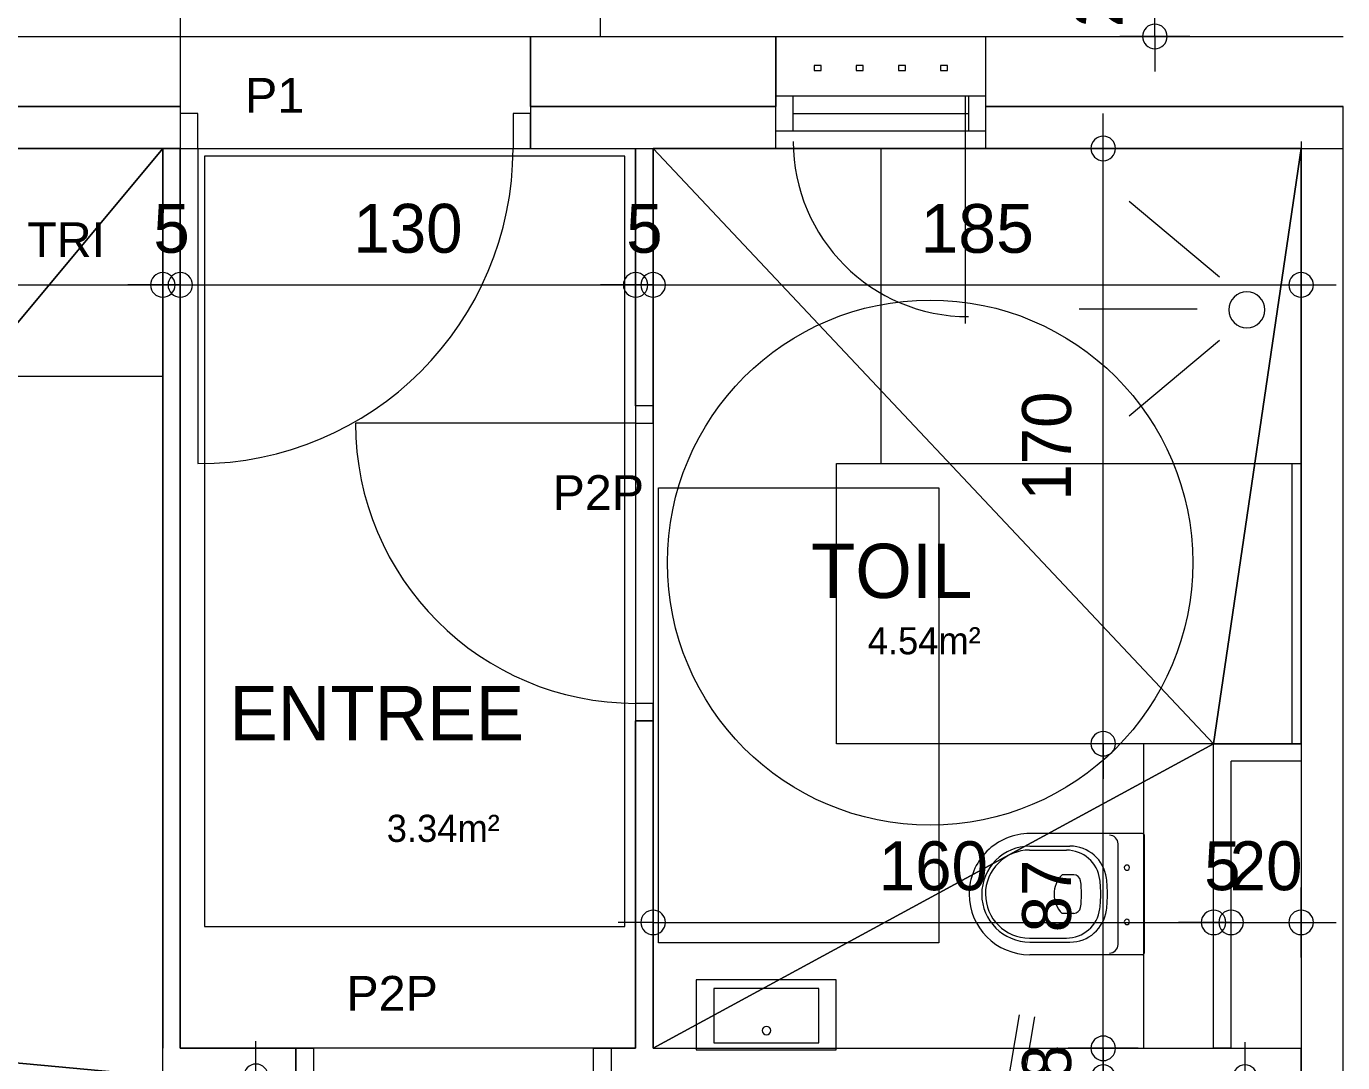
# Model space of a CAD drawing. Header units: metres. Extents: x -30.4 to 29.6, y -50.6 to 0.4.
# Drawn here: x -26.198 to -22.44, y -25.401 to -22.442 of the extents above; entities that cross this region are included whole.
import ezdxf
from ezdxf.enums import TextEntityAlignment as Align
from ezdxf.lldxf.tags import DXFTag

# ---------------------------------------------------------------- set-up
doc = ezdxf.new("R2010")
doc.units = ezdxf.units.M
doc.header["$MEASUREMENT"] = 0
for name, color, linetype in [('Calque commun', 7, 'Continuous'), ('Calque5', 7, 'Continuous'), ('Textes', 7, 'Continuous')]:
    doc.layers.add(name, color=color, linetype=linetype)
doc.styles.add('Arial15', font='arial.ttf', dxfattribs={"height": 0.139163})
doc.styles.add('Arial4', font='arial.ttf', dxfattribs={"height": 0.098961})
doc.styles.add('Century Gothic', font='GOTHIC.TTF', dxfattribs={"height": 0.139636})
doc.styles.add('Century Gothic15', font='GOTHIC.TTF', dxfattribs={"height": 0.155151})
doc.styles.add('Century Gothic7', font='GOTHIC.TTF', dxfattribs={"height": 0.077575})
tags = doc.linetypes.add('DASHDOT2', pattern=[0.5, 0.25, -0.125, 0, -0.125]).pattern_tags.tags
tags[10:11] = [DXFTag(74, 4), DXFTag(75, 0), DXFTag(340, '0'), DXFTag(46, 1.0), DXFTag(50, 0.0), DXFTag(44, 0.0), DXFTag(45, 0.0)]
tags[8:9] = [DXFTag(74, 4), DXFTag(75, 0), DXFTag(340, '0'), DXFTag(46, 1.0), DXFTag(50, 0.0), DXFTag(44, 0.0), DXFTag(45, 0.0)]
tags[6:7] = [DXFTag(74, 4), DXFTag(75, 0), DXFTag(340, '0'), DXFTag(46, 1.0), DXFTag(50, 0.0), DXFTag(44, 0.0), DXFTag(45, 0.0)]
tags[4:5] = [DXFTag(74, 4), DXFTag(75, 0), DXFTag(340, '0'), DXFTag(46, 1.0), DXFTag(50, 0.0), DXFTag(44, 0.0), DXFTag(45, 0.0)]
tags = doc.linetypes.add('HIDDEN', pattern=[0.375, 0.25, -0.125]).pattern_tags.tags
tags[6:7] = [DXFTag(74, 4), DXFTag(75, 0), DXFTag(340, '0'), DXFTag(46, 1.0), DXFTag(50, 0.0), DXFTag(44, 0.0), DXFTag(45, 0.0)]
tags[4:5] = [DXFTag(74, 4), DXFTag(75, 0), DXFTag(340, '0'), DXFTag(46, 1.0), DXFTag(50, 0.0), DXFTag(44, 0.0), DXFTag(45, 0.0)]
tags = doc.linetypes.add('HIDDEN2', pattern=[0.1875, 0.125, -0.0625]).pattern_tags.tags
tags[6:7] = [DXFTag(74, 4), DXFTag(75, 0), DXFTag(340, '0'), DXFTag(46, 1.0), DXFTag(50, 0.0), DXFTag(44, 0.0), DXFTag(45, 0.0)]
tags[4:5] = [DXFTag(74, 4), DXFTag(75, 0), DXFTag(340, '0'), DXFTag(46, 1.0), DXFTag(50, 0.0), DXFTag(44, 0.0), DXFTag(45, 0.0)]

# ---------------------------------------------------------------- blocks, each defined once
blk = doc.blocks.new('Block9665')
at = {"layer": 'Calque commun', "color": 7, "linetype": 'Continuous', "lineweight": 18}
for p, q in [((-28.8388, -22.4706), (-25.7588, -22.4706)), ((-24.7588, -22.4706), (-24.0588, -22.4706)), ((-23.4588, -22.4706), (-22.4388, -22.4706))]:
    blk.add_line(p, q, dxfattribs=at)
at = {"layer": 'Calque commun', "color": 7, "linetype": 'Continuous', "lineweight": 9}
for p, q in [((-28.6388, -22.6706), (-25.7588, -22.6706)), ((-24.7588, -22.6706), (-24.0588, -22.6706)), ((-23.4588, -22.6706), (-22.4388, -22.6706)), ((-28.5188, -22.7907), (-25.7588, -22.7907)), ((-24.7588, -22.7907), (-24.0588, -22.7907)), ((-23.4588, -22.7907), (-22.4388, -22.7907))]:
    blk.add_line(p, q, dxfattribs=at)
blk = doc.blocks.new('@PRES_1_$$_1')
at = {"layer": 'Calque commun', "color": 5, "linetype": 'Continuous', "lineweight": 9}
blk.add_line((0.05, 0.32), (0.05, 1.22), dxfattribs=at)
at = {"layer": 'Calque commun', "color": 5, "linetype": 'Continuous', "lineweight": 9, "extrusion": (0, 0, -1)}
blk.add_arc((-0.05, 0.32), 0.9, 90, 180, dxfattribs=at)
at = {"layer": 'Calque commun', "color": 5, "linetype": 'Continuous', "lineweight": 9}
mesh = blk.add_polyface(dxfattribs=at)
corners = [(0, 0.22), (0, 0.32), (0.05, 0.32), (0.05, 0.22)]
mesh.append_faces([[corners[k] for k in face] for face in [(0, 1, 2, 3)]], dxfattribs={"color": 5})
mesh = blk.add_polyface(dxfattribs=at)
corners = [(0.95, 0.22), (0.95, 0.32), (1, 0.32), (1, 0.22)]
mesh.append_faces([[corners[k] for k in face] for face in [(0, 1, 2, 3)]], dxfattribs={"color": 5})
blk = doc.blocks.new('@PRES_1_$$_1-2')
at = {"layer": 'Calque commun', "color": 0, "linetype": 'Continuous', "lineweight": 9}
blk.add_line((0, 0), (0, 0.32), dxfattribs=at)
blk = doc.blocks.new('@PRES_1_$$_1-3')
at = {"layer": 'Calque commun', "color": 0, "linetype": 'Continuous', "lineweight": 9}
blk.add_line((0, 0), (0, 0.32), dxfattribs=at)
blk = doc.blocks.new('INTER_2D_COMB')
at = {"layer": 'Calque commun', "color": 0, "linetype": 'ByBlock', "lineweight": -2}
blk.add_blockref('@PRES_1_$$_1', (0, 0), dxfattribs=at)
at = {"layer": 'Calque commun', "color": 5, "linetype": 'ByBlock', "lineweight": -2}
blk.add_blockref('@PRES_1_$$_1-2', (0, 0), dxfattribs=at)
at = {"layer": 'Calque commun', "color": 5, "linetype": 'ByBlock', "lineweight": -2, "extrusion": (0, 0, -1), "xscale": -1, "yscale": -1, "zscale": -1, "rotation": -180}
blk.add_blockref('@PRES_1_$$_1-3', (-1, 0), dxfattribs=at)
blk = doc.blocks.new('PLACED_COMB')
at = {"layer": 'Calque commun', "color": 0, "linetype": 'ByBlock', "lineweight": -2}
blk.add_blockref('INTER_2D_COMB', (0, 0), dxfattribs=at)
blk = doc.blocks.new('Block17413')
at = {"layer": 'Calque commun', "color": 7, "linetype": 'Continuous', "lineweight": 9}
blk.add_line((-22.5588, -22.7707), (-22.5588, -31.1306), dxfattribs=at)
blk = doc.blocks.new('120x220')
at = {"layer": 'Calque commun', "color": 7, "linetype": 'HIDDEN', "lineweight": 9}
mesh = blk.add_polyface(dxfattribs=at)
corners = [(0, 2.2), (0, 0), (1.2, 0), (1.2, 2.2)]
mesh.append_faces([[corners[k] for k in face] for face in [(0, 1, 2, 3)]], dxfattribs={"color": 7})
blk = doc.blocks.new('@PRES_1_$$_1-13')
at = {"layer": 'Calque commun', "color": 5, "linetype": 'Continuous', "lineweight": 9}
for p, q in [((0, 0.32), (0.6, 0.32)), ((0.6, 0.15), (0, 0.15)), ((0.05, 0.05), (0.05, 0.15)), ((0.55, 0.15), (0.55, 0.05)), ((0.05, 0.1), (0.55, 0.1)), ((0.6, 0.05), (0, 0.05)), ((0, 0), (0.6, 0))]:
    blk.add_line(p, q, dxfattribs=at)
blk = doc.blocks.new('@PRES_1_$$_1-14')
at = {"layer": 'Calque commun', "color": 7, "linetype": 'Continuous', "lineweight": 9}
blk.add_line((0, 0), (0, 0.32), dxfattribs=at)
blk = doc.blocks.new('@PRES_1_$$_1-15')
at = {"layer": 'Calque commun', "color": 7, "linetype": 'Continuous', "lineweight": 9}
blk.add_line((0, 0), (0, 0.32), dxfattribs=at)
blk = doc.blocks.new('INTER_2D_COMB5')
at = {"layer": 'Calque commun', "color": 0, "linetype": 'ByBlock', "lineweight": -2}
for name in ['@PRES_1_$$_1-13', '@PRES_1_$$_1-14']:
    blk.add_blockref(name, (0, 0), dxfattribs=at)
at = {"layer": 'Calque commun', "color": 0, "linetype": 'ByBlock', "lineweight": -2, "extrusion": (0, 0, -1), "xscale": -1, "yscale": -1, "zscale": -1, "rotation": -180}
blk.add_blockref('@PRES_1_$$_1-15', (-0.6, 0), dxfattribs=at)
blk = doc.blocks.new('PLACED_COMB5')
at = {"layer": 'Calque commun', "color": 0, "linetype": 'ByBlock', "lineweight": -2}
blk.add_blockref('INTER_2D_COMB5', (0, 0), dxfattribs=at)
blk = doc.blocks.new('new263')
at = {"layer": 'Calque commun', "color": 5, "linetype": 'Continuous', "lineweight": 9}
blk.add_arc((0, 0), 0.5, 0, 359.9994, dxfattribs=at)
blk = doc.blocks.new('new264')
at = {"layer": 'Calque commun', "color": 5, "linetype": 'Continuous', "lineweight": 9}
blk.add_arc((0, 0), 0.5, 0, 359.9994, dxfattribs=at)
blk = doc.blocks.new('DimLine38893')
at = {"layer": 'Calque commun', "color": 5, "linetype": 'Continuous', "lineweight": 9}
for p, q in [((-22.9765, -22.2107), (-22.9765, -22.1107)), ((-22.8765, -22.2107), (-23.0765, -22.2107)), ((-22.9765, -22.4706), (-22.9765, -22.2107)), ((-22.8765, -22.4706), (-23.0765, -22.4706)), ((-22.9765, -22.4706), (-22.9765, -22.5706))]:
    blk.add_line(p, q, dxfattribs=at)
at = {"layer": 'Calque commun', "color": 5, "linetype": 'Continuous', "lineweight": 9, "xscale": 0.07000000029802322, "yscale": 0.07000000029802322, "zscale": 0.07000000029802322, "rotation": 90}
for name, p in [('new264', (-22.9765, -22.2107)), ('new263', (-22.9765, -22.4706))]:
    blk.add_blockref(name, p, dxfattribs=at)
at = {"layer": 'Calque commun', "color": 5, "linetype": 'Continuous', "lineweight": 9, "style": 'Century Gothic'}
blk.add_text('26', height=0.13964, rotation=90, dxfattribs=at).set_placement((-23.0265, -22.3407), align=Align.BOTTOM_CENTER)
blk = doc.blocks.new('douche90x120')
at = {"layer": 'Calque commun', "color": 7, "linetype": 'Continuous', "lineweight": 9}
for p, q in [((-0.491, -0.1501), (-0.2333, -0.3664)), ((-0.6334, -0.4582), (-0.2969, -0.4582)), ((-0.491, -0.7635), (-0.2333, -0.5472))]:
    blk.add_line(p, q, dxfattribs=at)
blk.add_arc((-0.1549, -0.4608), 0.0514, 90, 89.9994, dxfattribs=at)
mesh = blk.add_polyface(dxfattribs=at)
corners = [(-1.2, -0.9), (0, -0.9), (0, 0), (-1.2, 0)]
mesh.append_faces([[corners[k] for k in face] for face in [(0, 1, 2, 3)]], dxfattribs={"color": 7})
blk = doc.blocks.new('80x130')
at = {"layer": 'Calque commun', "color": 7, "linetype": 'HIDDEN', "lineweight": 9}
mesh = blk.add_polyface(dxfattribs=at)
corners = [(0, 0), (0, 1.3), (0.8, 1.3), (0.8, 0)]
mesh.append_faces([[corners[k] for k in face] for face in [(0, 1, 2, 3)]], dxfattribs={"color": 7})
blk = doc.blocks.new('xmodule1pcent 16')
at = {"layer": 'Calque commun', "color": 5, "linetype": 'Continuous', "lineweight": 9}
blk.add_arc((0, 0), 0.5, 0, 359.9994, dxfattribs=at)
blk = doc.blocks.new('xmodule1pcent 16-2')
at = {"layer": 'Calque commun', "color": 5, "linetype": 'Continuous', "lineweight": 9}
blk.add_arc((0, 0), 0.5, 0, 359.9994, dxfattribs=at)
blk = doc.blocks.new('DimLine53246-2')
at = {"layer": 'Calque commun', "color": 5, "linetype": 'Continuous', "lineweight": 9}
for p, q in [((16.0815, -18.1163), (16.0815, -18.3163)), ((17.3815, -18.1163), (17.3815, -18.3163)), ((16.0815, -18.2163), (15.9815, -18.2163)), ((16.0815, -18.2163), (17.3815, -18.2163)), ((17.3815, -18.2163), (17.4815, -18.2163))]:
    blk.add_line(p, q, dxfattribs=at)
at = {"layer": 'Calque commun', "color": 5, "linetype": 'Continuous', "lineweight": 9, "xscale": 0.07000000029802322, "yscale": 0.07000000029802322, "zscale": 0.07000000029802322}
for name, p in [('xmodule1pcent 16', (16.0815, -18.2163)), ('xmodule1pcent 16-2', (17.3815, -18.2163))]:
    blk.add_blockref(name, p, dxfattribs=at)
at = {"layer": 'Calque commun', "color": 5, "linetype": 'Continuous', "lineweight": 9, "style": 'Century Gothic'}
blk.add_text('130', height=0.13964, dxfattribs=at).set_placement((16.7315, -18.1663), align=Align.BOTTOM_CENTER)
blk = doc.blocks.new('@PRES_1_$$_1-127')
at = {"layer": 'Calque commun', "color": 5, "linetype": 'Continuous', "lineweight": 9}
blk.add_line((0.05, 0.05), (0.05, 0.85), dxfattribs=at)
at = {"layer": 'Calque commun', "color": 5, "linetype": 'Continuous', "lineweight": 9, "extrusion": (0, 0, -1)}
blk.add_arc((-0.05, 0.05), 0.8, 90, 180, dxfattribs=at)
at = {"layer": 'Calque commun', "color": 5, "linetype": 'Continuous', "lineweight": 9}
mesh = blk.add_polyface(dxfattribs=at)
corners = [(0, 0), (0, 0.05), (0.05, 0.05), (0.05, 0)]
mesh.append_faces([[corners[k] for k in face] for face in [(0, 1, 2, 3)]], dxfattribs={"color": 5})
mesh = blk.add_polyface(dxfattribs=at)
corners = [(0.85, 0), (0.85, 0.05), (0.9, 0.05), (0.9, 0)]
mesh.append_faces([[corners[k] for k in face] for face in [(0, 1, 2, 3)]], dxfattribs={"color": 5})
blk = doc.blocks.new('@PRES_1_$$_1-128')
at = {"layer": 'Calque commun', "color": 0, "linetype": 'Continuous', "lineweight": 9}
blk.add_line((0, 0), (0, 0.05), dxfattribs=at)
blk = doc.blocks.new('@PRES_1_$$_1-129')
at = {"layer": 'Calque commun', "color": 0, "linetype": 'Continuous', "lineweight": 9}
blk.add_line((0, 0), (0, 0.05), dxfattribs=at)
blk = doc.blocks.new('INTER_2D_COMB43')
at = {"layer": 'Calque5', "color": 0, "linetype": 'ByBlock', "lineweight": -2}
blk.add_blockref('@PRES_1_$$_1-127', (0, 0), dxfattribs=at)
at = {"layer": 'Calque5', "color": 15, "linetype": 'ByBlock', "lineweight": -2}
blk.add_blockref('@PRES_1_$$_1-128', (0, 0), dxfattribs=at)
at = {"layer": 'Calque5', "color": 15, "linetype": 'ByBlock', "lineweight": -2, "extrusion": (0, 0, -1), "xscale": -1, "yscale": -1, "zscale": -1, "rotation": -180}
blk.add_blockref('@PRES_1_$$_1-129', (-0.9, 0), dxfattribs=at)
blk = doc.blocks.new('PLACED_COMB43')
at = {"layer": 'Calque5', "color": 0, "linetype": 'ByBlock', "lineweight": -2}
blk.add_blockref('INTER_2D_COMB43', (0, 0), dxfattribs=at)
blk = doc.blocks.new('xmodule1pcent 16-3')
at = {"layer": 'Calque commun', "color": 5, "linetype": 'Continuous', "lineweight": 9}
blk.add_arc((0, 0), 0.5, 0, 359.9994, dxfattribs=at)
blk = doc.blocks.new('xmodule1pcent 16-4')
at = {"layer": 'Calque commun', "color": 5, "linetype": 'Continuous', "lineweight": 9}
blk.add_arc((0, 0), 0.5, 0, 359.9994, dxfattribs=at)
blk = doc.blocks.new('DimLine55267-2')
at = {"layer": 'Calque commun', "color": 5, "linetype": 'Continuous', "lineweight": 9}
for p, q in [((13.3216, -18.1163), (13.3216, -18.3163)), ((16.0315, -18.1163), (16.0315, -18.3163)), ((13.3216, -18.2163), (13.2215, -18.2163)), ((13.3216, -18.2163), (16.0315, -18.2163)), ((16.0315, -18.2163), (16.1315, -18.2163))]:
    blk.add_line(p, q, dxfattribs=at)
at = {"layer": 'Calque commun', "color": 5, "linetype": 'Continuous', "lineweight": 9, "xscale": 0.07000000029802322, "yscale": 0.07000000029802322, "zscale": 0.07000000029802322}
for name, p in [('xmodule1pcent 16-3', (13.3216, -18.2163)), ('xmodule1pcent 16-4', (16.0315, -18.2163))]:
    blk.add_blockref(name, p, dxfattribs=at)
at = {"layer": 'Calque commun', "color": 5, "linetype": 'Continuous', "lineweight": 9, "style": 'Century Gothic'}
blk.add_text('271', height=0.13964, dxfattribs=at).set_placement((14.6765, -18.1663), align=Align.BOTTOM_CENTER)
blk = doc.blocks.new('xmodule1pcent 16-5')
at = {"layer": 'Calque commun', "color": 5, "linetype": 'Continuous', "lineweight": 9}
blk.add_arc((0, 0), 0.5, 0, 359.9994, dxfattribs=at)
blk = doc.blocks.new('xmodule1pcent 16-6')
at = {"layer": 'Calque commun', "color": 5, "linetype": 'Continuous', "lineweight": 9}
blk.add_arc((0, 0), 0.5, 0, 359.9994, dxfattribs=at)
blk = doc.blocks.new('DimLine55275-2')
at = {"layer": 'Calque commun', "color": 5, "linetype": 'Continuous', "lineweight": 9}
for p, q in [((16.0315, -18.1163), (16.0315, -18.3163)), ((16.0815, -18.1163), (16.0815, -18.3163)), ((16.0315, -18.2163), (15.9315, -18.2163)), ((16.0315, -18.2163), (16.0815, -18.2163)), ((16.0815, -18.2163), (16.1815, -18.2163))]:
    blk.add_line(p, q, dxfattribs=at)
at = {"layer": 'Calque commun', "color": 5, "linetype": 'Continuous', "lineweight": 9, "xscale": 0.07000000029802322, "yscale": 0.07000000029802322, "zscale": 0.07000000029802322}
for name, p in [('xmodule1pcent 16-5', (16.0315, -18.2163)), ('xmodule1pcent 16-6', (16.0815, -18.2163))]:
    blk.add_blockref(name, p, dxfattribs=at)
at = {"layer": 'Calque commun', "color": 5, "linetype": 'Continuous', "lineweight": 9, "style": 'Century Gothic'}
blk.add_text('5', height=0.1396, dxfattribs=at).set_placement((16.0565, -18.1663), align=Align.BOTTOM_CENTER)
blk = doc.blocks.new('xmodule1pcent 16-7')
at = {"layer": 'Calque commun', "color": 5, "linetype": 'Continuous', "lineweight": 9}
blk.add_arc((0, 0), 0.5, 0, 359.9994, dxfattribs=at)
blk = doc.blocks.new('xmodule1pcent 16-8')
at = {"layer": 'Calque commun', "color": 5, "linetype": 'Continuous', "lineweight": 9}
blk.add_arc((0, 0), 0.5, 0, 359.9994, dxfattribs=at)
blk = doc.blocks.new('DimLine55283-2')
at = {"layer": 'Calque commun', "color": 5, "linetype": 'Continuous', "lineweight": 9}
for p, q in [((17.3815, -18.3163), (17.3815, -18.1163)), ((17.4315, -18.1163), (17.4315, -18.3163)), ((17.3815, -18.2163), (17.2815, -18.2163)), ((17.3815, -18.2163), (17.4315, -18.2163)), ((17.4315, -18.2163), (17.5315, -18.2163))]:
    blk.add_line(p, q, dxfattribs=at)
at = {"layer": 'Calque commun', "color": 5, "linetype": 'Continuous', "lineweight": 9, "xscale": 0.07000000029802322, "yscale": 0.07000000029802322, "zscale": 0.07000000029802322}
for name, p in [('xmodule1pcent 16-7', (17.3815, -18.2163)), ('xmodule1pcent 16-8', (17.4315, -18.2163))]:
    blk.add_blockref(name, p, dxfattribs=at)
at = {"layer": 'Calque commun', "color": 5, "linetype": 'Continuous', "lineweight": 9, "style": 'Century Gothic'}
blk.add_text('5', height=0.1396, dxfattribs=at).set_placement((17.4065, -18.1663), align=Align.BOTTOM_CENTER)
blk = doc.blocks.new('xmodule1pcent 16-9')
at = {"layer": 'Calque commun', "color": 5, "linetype": 'Continuous', "lineweight": 9}
blk.add_arc((0, 0), 0.5, 0, 359.9994, dxfattribs=at)
blk = doc.blocks.new('xmodule1pcent 16-10')
at = {"layer": 'Calque commun', "color": 5, "linetype": 'Continuous', "lineweight": 9}
blk.add_arc((0, 0), 0.5, 0, 359.9994, dxfattribs=at)
blk = doc.blocks.new('DimLine55291-2')
at = {"layer": 'Calque commun', "color": 5, "linetype": 'Continuous', "lineweight": 9}
for p, q in [((17.4315, -20.1369), (17.4315, -19.9369)), ((19.0315, -20.1369), (19.0315, -19.9369)), ((17.4315, -20.0369), (17.3315, -20.0369)), ((17.4315, -20.0369), (19.0315, -20.0369)), ((19.0315, -20.0369), (19.1315, -20.0369))]:
    blk.add_line(p, q, dxfattribs=at)
at = {"layer": 'Calque commun', "color": 5, "linetype": 'Continuous', "lineweight": 9, "xscale": 0.07000000029802322, "yscale": 0.07000000029802322, "zscale": 0.07000000029802322}
for name, p in [('xmodule1pcent 16-9', (17.4315, -20.0369)), ('xmodule1pcent 16-10', (19.0315, -20.0369))]:
    blk.add_blockref(name, p, dxfattribs=at)
at = {"layer": 'Calque commun', "color": 5, "linetype": 'Continuous', "lineweight": 9, "style": 'Century Gothic'}
blk.add_text('160', height=0.13964, dxfattribs=at).set_placement((18.2315, -19.9869), align=Align.BOTTOM_CENTER)
blk = doc.blocks.new('xmodule1pcent 16-11')
at = {"layer": 'Calque commun', "color": 5, "linetype": 'Continuous', "lineweight": 9}
blk.add_arc((0, 0), 0.5, 0, 359.9994, dxfattribs=at)
blk = doc.blocks.new('xmodule1pcent 16-12')
at = {"layer": 'Calque commun', "color": 5, "linetype": 'Continuous', "lineweight": 9}
blk.add_arc((0, 0), 0.5, 0, 359.9994, dxfattribs=at)
blk = doc.blocks.new('DimLine55302-2')
at = {"layer": 'Calque commun', "color": 5, "linetype": 'Continuous', "lineweight": 9}
for p, q in [((19.0315, -20.1369), (19.0315, -19.9369)), ((19.0816, -20.1369), (19.0816, -19.9369)), ((19.0315, -20.0369), (18.9315, -20.0369)), ((19.0315, -20.0369), (19.0816, -20.0369)), ((19.0816, -20.0369), (19.1816, -20.0369))]:
    blk.add_line(p, q, dxfattribs=at)
at = {"layer": 'Calque commun', "color": 5, "linetype": 'Continuous', "lineweight": 9, "xscale": 0.07000000029802322, "yscale": 0.07000000029802322, "zscale": 0.07000000029802322}
for name, p in [('xmodule1pcent 16-11', (19.0315, -20.0369)), ('xmodule1pcent 16-12', (19.0816, -20.0369))]:
    blk.add_blockref(name, p, dxfattribs=at)
at = {"layer": 'Calque commun', "color": 5, "linetype": 'Continuous', "lineweight": 9, "style": 'Century Gothic'}
blk.add_text('5', height=0.1396, dxfattribs=at).set_placement((19.0566, -19.9869), align=Align.BOTTOM_CENTER)
blk = doc.blocks.new('xmodule1pcent 16-17')
at = {"layer": 'Calque commun', "color": 5, "linetype": 'Continuous', "lineweight": 9}
blk.add_arc((0, 0), 0.5, 0, 359.9994, dxfattribs=at)
blk = doc.blocks.new('xmodule1pcent 16-18')
at = {"layer": 'Calque commun', "color": 5, "linetype": 'Continuous', "lineweight": 9}
blk.add_arc((0, 0), 0.5, 0, 359.9994, dxfattribs=at)
blk = doc.blocks.new('DimLine55344-2')
at = {"layer": 'Calque commun', "color": 5, "linetype": 'Continuous', "lineweight": 9}
for p, q in [((19.1215, -20.4792), (19.1215, -20.3792)), ((19.2215, -20.4792), (19.0215, -20.4792)), ((19.1215, -22.3567), (19.1215, -20.4792)), ((19.2215, -22.3567), (19.0215, -22.3567)), ((19.1215, -22.3567), (19.1215, -22.4567))]:
    blk.add_line(p, q, dxfattribs=at)
at = {"layer": 'Calque commun', "color": 5, "linetype": 'Continuous', "lineweight": 9, "xscale": 0.07000000029802322, "yscale": 0.07000000029802322, "zscale": 0.07000000029802322, "rotation": 90}
for name, p in [('xmodule1pcent 16-18', (19.1215, -20.4792)), ('xmodule1pcent 16-17', (19.1215, -22.3567))]:
    blk.add_blockref(name, p, dxfattribs=at)
at = {"layer": 'Calque commun', "color": 5, "linetype": 'Continuous', "lineweight": 9, "style": 'Century Gothic'}
blk.add_text('188', height=0.13964, rotation=90, dxfattribs=at).set_placement((19.0715, -21.4179), align=Align.BOTTOM_CENTER)
blk = doc.blocks.new('xmodule1pcent 16-19')
at = {"layer": 'Calque commun', "color": 5, "linetype": 'Continuous', "lineweight": 9}
blk.add_arc((0, 0), 0.5, 0, 359.9994, dxfattribs=at)
blk = doc.blocks.new('xmodule1pcent 16-20')
at = {"layer": 'Calque commun', "color": 5, "linetype": 'Continuous', "lineweight": 9}
blk.add_arc((0, 0), 0.5, 0, 359.9994, dxfattribs=at)
blk = doc.blocks.new('DimLine55352-2')
at = {"layer": 'Calque commun', "color": 5, "linetype": 'Continuous', "lineweight": 9}
for p, q in [((18.7164, -20.3966), (18.7164, -20.2966)), ((18.8164, -20.3966), (18.6164, -20.3966)), ((18.7164, -20.4792), (18.7164, -20.3966)), ((18.8164, -20.4792), (18.6164, -20.4792)), ((18.7164, -20.4792), (18.7164, -20.5792))]:
    blk.add_line(p, q, dxfattribs=at)
at = {"layer": 'Calque commun', "color": 5, "linetype": 'Continuous', "lineweight": 9, "xscale": 0.07000000029802322, "yscale": 0.07000000029802322, "zscale": 0.07000000029802322, "rotation": 90}
for name, p in [('xmodule1pcent 16-20', (18.7164, -20.3966)), ('xmodule1pcent 16-19', (18.7164, -20.4792))]:
    blk.add_blockref(name, p, dxfattribs=at)
at = {"layer": 'Calque commun', "color": 5, "linetype": 'Continuous', "lineweight": 9, "style": 'Century Gothic'}
blk.add_text('8', height=0.1396, rotation=90, dxfattribs=at).set_placement((18.6664, -20.4379), align=Align.BOTTOM_CENTER)
blk = doc.blocks.new('xmodule1pcent 16-21')
at = {"layer": 'Calque commun', "color": 5, "linetype": 'Continuous', "lineweight": 9}
blk.add_arc((0, 0), 0.5, 0, 359.9994, dxfattribs=at)
blk = doc.blocks.new('xmodule1pcent 16-22')
at = {"layer": 'Calque commun', "color": 5, "linetype": 'Continuous', "lineweight": 9}
blk.add_arc((0, 0), 0.5, 0, 359.9994, dxfattribs=at)
blk = doc.blocks.new('DimLine55360-2')
at = {"layer": 'Calque commun', "color": 5, "linetype": 'Continuous', "lineweight": 9}
for p, q in [((18.7164, -17.8266), (18.7164, -17.7266)), ((18.8164, -17.8266), (18.6164, -17.8266)), ((18.7164, -19.5266), (18.7164, -17.8266)), ((18.8164, -19.5266), (18.6164, -19.5266)), ((18.7164, -19.5266), (18.7164, -19.6266))]:
    blk.add_line(p, q, dxfattribs=at)
at = {"layer": 'Calque commun', "color": 5, "linetype": 'Continuous', "lineweight": 9, "xscale": 0.07000000029802322, "yscale": 0.07000000029802322, "zscale": 0.07000000029802322, "rotation": 90}
for name, p in [('xmodule1pcent 16-22', (18.7164, -17.8266)), ('xmodule1pcent 16-21', (18.7164, -19.5266))]:
    blk.add_blockref(name, p, dxfattribs=at)
at = {"layer": 'Calque commun', "color": 5, "linetype": 'Continuous', "lineweight": 9, "style": 'Century Gothic'}
blk.add_text('170', height=0.13964, rotation=90.0001, dxfattribs=at).set_placement((18.6664, -18.6766), align=Align.BOTTOM_CENTER)
blk = doc.blocks.new('xmodule1pcent 16-23')
at = {"layer": 'Calque commun', "color": 5, "linetype": 'Continuous', "lineweight": 9}
blk.add_arc((0, 0), 0.5, 0, 359.9994, dxfattribs=at)
blk = doc.blocks.new('xmodule1pcent 16-24')
at = {"layer": 'Calque commun', "color": 5, "linetype": 'Continuous', "lineweight": 9}
blk.add_arc((0, 0), 0.5, 0, 359.9994, dxfattribs=at)
blk = doc.blocks.new('DimLine55368-2')
at = {"layer": 'Calque commun', "color": 5, "linetype": 'Continuous', "lineweight": 9}
for p, q in [((18.7164, -19.5266), (18.7164, -19.4266)), ((18.8164, -19.5266), (18.6164, -19.5266)), ((18.7164, -20.3966), (18.7164, -19.5266)), ((18.8164, -20.3966), (18.6164, -20.3966)), ((18.7164, -20.3966), (18.7164, -20.4966))]:
    blk.add_line(p, q, dxfattribs=at)
at = {"layer": 'Calque commun', "color": 5, "linetype": 'Continuous', "lineweight": 9, "xscale": 0.07000000029802322, "yscale": 0.07000000029802322, "zscale": 0.07000000029802322, "rotation": 90}
for name, p in [('xmodule1pcent 16-24', (18.7164, -19.5266)), ('xmodule1pcent 16-23', (18.7164, -20.3966))]:
    blk.add_blockref(name, p, dxfattribs=at)
at = {"layer": 'Calque commun', "color": 5, "linetype": 'Continuous', "lineweight": 9, "style": 'Century Gothic'}
blk.add_text('87', height=0.13964, rotation=89.9999, dxfattribs=at).set_placement((18.6664, -19.9616), align=Align.BOTTOM_CENTER)
blk = doc.blocks.new('xmodule1pcent 16-31')
at = {"layer": 'Calque commun', "color": 5, "linetype": 'Continuous', "lineweight": 9}
blk.add_arc((0, 0), 0.5, 0, 359.9994, dxfattribs=at)
blk = doc.blocks.new('xmodule1pcent 16-32')
at = {"layer": 'Calque commun', "color": 5, "linetype": 'Continuous', "lineweight": 9}
blk.add_arc((0, 0), 0.5, 0, 359.9994, dxfattribs=at)
blk = doc.blocks.new('DimLine55777-2')
at = {"layer": 'Calque commun', "color": 5, "linetype": 'Continuous', "lineweight": 9}
for p, q in [((19.0816, -20.1369), (19.0816, -19.9369)), ((19.2815, -20.1369), (19.2815, -19.9369)), ((19.0816, -20.0369), (18.9816, -20.0369)), ((19.0816, -20.0369), (19.2815, -20.0369)), ((19.2815, -20.0369), (19.3815, -20.0369))]:
    blk.add_line(p, q, dxfattribs=at)
at = {"layer": 'Calque commun', "color": 5, "linetype": 'Continuous', "lineweight": 9, "xscale": 0.07000000029802322, "yscale": 0.07000000029802322, "zscale": 0.07000000029802322}
for name, p in [('xmodule1pcent 16-31', (19.0816, -20.0369)), ('xmodule1pcent 16-32', (19.2815, -20.0369))]:
    blk.add_blockref(name, p, dxfattribs=at)
at = {"layer": 'Calque commun', "color": 5, "linetype": 'Continuous', "lineweight": 9, "style": 'Century Gothic'}
blk.add_text('20', height=0.13964, dxfattribs=at).set_placement((19.1815, -19.9869), align=Align.BOTTOM_CENTER)
blk = doc.blocks.new('xmodule1pcent 16-37')
at = {"layer": 'Calque commun', "color": 5, "linetype": 'Continuous', "lineweight": 9}
blk.add_arc((0, 0), 0.5, 0, 359.9994, dxfattribs=at)
blk = doc.blocks.new('xmodule1pcent 16-38')
at = {"layer": 'Calque commun', "color": 5, "linetype": 'Continuous', "lineweight": 9}
blk.add_arc((0, 0), 0.5, 0, 359.9994, dxfattribs=at)
blk = doc.blocks.new('DimLine56137-2')
at = {"layer": 'Calque commun', "color": 5, "linetype": 'Continuous', "lineweight": 9}
for p, q in [((16.2975, -20.4766), (16.2975, -20.3766)), ((16.3975, -20.4766), (16.1975, -20.4766)), ((16.2975, -21.3766), (16.2975, -20.4766)), ((16.3975, -21.3766), (16.1975, -21.3766)), ((16.2975, -21.3766), (16.2975, -21.4766))]:
    blk.add_line(p, q, dxfattribs=at)
at = {"layer": 'Calque commun', "color": 5, "linetype": 'Continuous', "lineweight": 9, "xscale": 0.07000000029802322, "yscale": 0.07000000029802322, "zscale": 0.07000000029802322, "rotation": 90}
for name, p in [('xmodule1pcent 16-38', (16.2975, -20.4766)), ('xmodule1pcent 16-37', (16.2975, -21.3766))]:
    blk.add_blockref(name, p, dxfattribs=at)
at = {"layer": 'Calque commun', "color": 5, "linetype": 'Continuous', "lineweight": 9, "style": 'Century Gothic'}
blk.add_text('90', height=0.13964, rotation=90, dxfattribs=at).set_placement((16.2475, -20.9266), align=Align.BOTTOM_CENTER)
blk = doc.blocks.new('lavmain')
at = {"layer": 'Calque commun', "color": 7, "linetype": 'Continuous', "lineweight": 9}
for p, q in [((0.4, 0), (0, 0)), ((0, 0), (0, -0.2)), ((0.4, -0.2), (0.4, 0)), ((0.35, -0.02), (0.05, -0.02)), ((0.05, -0.02), (0.05, -0.1757)), ((0.35, -0.1757), (0.35, -0.02)), ((0.05, -0.1757), (0.35, -0.1757)), ((0, -0.2), (0.4, -0.2))]:
    blk.add_line(p, q, dxfattribs=at)
blk.add_arc((0.1993, -0.055), 0.0121, 90, 89.9994, dxfattribs=at)
blk = doc.blocks.new('@PRES_1_$$_1-130')
at = {"layer": 'Calque commun', "color": 5, "linetype": 'Continuous', "lineweight": 9}
blk.add_line((0.05, 0.08), (0.05, 0.88), dxfattribs=at)
at = {"layer": 'Calque commun', "color": 5, "linetype": 'Continuous', "lineweight": 9, "extrusion": (0, 0, -1)}
blk.add_arc((-0.05, 0.08), 0.8, 90, 180, dxfattribs=at)
at = {"layer": 'Calque commun', "color": 5, "linetype": 'Continuous', "lineweight": 9}
mesh = blk.add_polyface(dxfattribs=at)
corners = [(0, 0), (0, 0.08), (0.05, 0.08), (0.05, 0)]
mesh.append_faces([[corners[k] for k in face] for face in [(0, 1, 2, 3)]], dxfattribs={"color": 5})
mesh = blk.add_polyface(dxfattribs=at)
corners = [(0.85, 0), (0.85, 0.08), (0.9, 0.08), (0.9, 0)]
mesh.append_faces([[corners[k] for k in face] for face in [(0, 1, 2, 3)]], dxfattribs={"color": 5})
blk = doc.blocks.new('@PRES_1_$$_1-131')
at = {"layer": 'Calque commun', "color": 7, "linetype": 'Continuous', "lineweight": 9}
blk.add_line((0, 0), (0, 0.08), dxfattribs=at)
blk = doc.blocks.new('@PRES_1_$$_1-132')
at = {"layer": 'Calque commun', "color": 7, "linetype": 'Continuous', "lineweight": 9}
blk.add_line((0, 0), (0, 0.08), dxfattribs=at)
blk = doc.blocks.new('INTER_2D_COMB44')
at = {"layer": 'Calque5', "color": 0, "linetype": 'ByBlock', "lineweight": -2}
for name in ['@PRES_1_$$_1-130', '@PRES_1_$$_1-131']:
    blk.add_blockref(name, (0, 0), dxfattribs=at)
at = {"layer": 'Calque5', "color": 0, "linetype": 'ByBlock', "lineweight": -2, "extrusion": (0, 0, -1), "xscale": -1, "yscale": -1, "zscale": -1, "rotation": -180}
blk.add_blockref('@PRES_1_$$_1-132', (-0.9, 0), dxfattribs=at)
blk = doc.blocks.new('PLACED_COMB44')
at = {"layer": 'Calque5', "color": 0, "linetype": 'ByBlock', "lineweight": -2}
blk.add_blockref('INTER_2D_COMB44', (0, 0), dxfattribs=at)
blk = doc.blocks.new('wc suspendu')
at = {"layer": 'Calque commun', "color": 15, "linetype": 'Continuous', "lineweight": 9}
for p, q in [((-0.173, -0.0497), (-0.173, -0.0515)), ((-0.173, -0.0497), (-0.173, -0.372)), ((0.168, -0.0447), (-0.168, -0.0447)), ((0.173, -0.0497), (0.173, -0.0515)), ((0.173, -0.0497), (0.173, -0.372)), ((0.1434, -0.1197), (-0.1434, -0.1197)), ((-0.137, -0.372), (-0.137, -0.2571)), ((-0.055, -0.2465), (-0.0551, -0.2797)), ((0.055, -0.2465), (0.0551, -0.2797)), ((0.137, -0.372), (0.137, -0.2571)), ((-0.1257, -0.3727), (-0.1257, -0.2673)), ((0.1257, -0.3727), (0.1257, -0.2673))]:
    blk.add_line(p, q, dxfattribs=at)
for centre, radius, start, end in [((-0.168, -0.0497), 0.005, 90, 180), ((0.168, -0.0497), 0.005, 0, 90), ((-0.0756, -0.0946), 0.0075, 0, 359.9994), ((0.0794, -0.0946), 0.0075, 0, 359.9994), ((-0.1434, -0.1447), 0.025, 90, 180), ((0, -0.5), 0.35, 90, 97.505), ((0, -0.5), 0.35, 82.495, 90), ((0.1434, -0.1447), 0.025, 0, 90), ((-0.032, -0.2571), 0.105, 97.505, 180), ((-0.0294, -0.2673), 0.0963, 97.505, 180), ((0, -0.4902), 0.3211, 90, 97.505), ((0, -0.4902), 0.3211, 82.495, 90), ((0.0294, -0.2673), 0.0963, 0, 82.495), ((0.032, -0.2571), 0.105, 0, 82.495), ((0, -0.5), 0.2759, 90, 97.8622), ((0, -0.5), 0.2759, 82.1379, 90), ((-0.035, -0.2465), 0.02, 97.8621, 180), ((0.035, -0.2465), 0.02, 0, 82.1378), ((0, -0.2241), 0.0783, 225.2695, 314.7305), ((0, -0.372), 0.173, 180, 270), ((0, -0.372), 0.137, 180, 270), ((0, -0.3727), 0.1257, 180, 270), ((0, -0.372), 0.137, 270, 0), ((0, -0.372), 0.173, 270, 0), ((0, -0.3727), 0.1257, 270, 0)]:
    blk.add_arc(centre, radius, start, end, dxfattribs=at)
blk = doc.blocks.new('60x65')
at = {"layer": 'Calque commun', "color": 7, "linetype": 'HIDDEN', "lineweight": 9}
mesh = blk.add_polyface(dxfattribs=at)
corners = [(0, 0.6), (0.65, 0.6), (0.65, 0), (0, 0)]
mesh.append_faces([[corners[k] for k in face] for face in [(0, 1, 2, 3)]], dxfattribs={"color": 7})
blk = doc.blocks.new('xmodule1pcent 16-55')
at = {"layer": 'Calque commun', "color": 5, "linetype": 'Continuous', "lineweight": 9}
blk.add_arc((0, 0), 0.5, 0, 359.9994, dxfattribs=at)
blk = doc.blocks.new('xmodule1pcent 16-56')
at = {"layer": 'Calque commun', "color": 5, "linetype": 'Continuous', "lineweight": 9}
blk.add_arc((0, 0), 0.5, 0, 359.9994, dxfattribs=at)
blk = doc.blocks.new('DimLine60862-2')
at = {"layer": 'Calque commun', "color": 5, "linetype": 'Continuous', "lineweight": 9}
for p, q in [((17.4315, -18.3163), (17.4315, -18.1163)), ((19.2815, -18.1163), (19.2815, -18.3163)), ((17.4315, -18.2163), (17.3315, -18.2163)), ((17.4315, -18.2163), (19.2815, -18.2163)), ((19.2815, -18.2163), (19.3815, -18.2163))]:
    blk.add_line(p, q, dxfattribs=at)
at = {"layer": 'Calque commun', "color": 5, "linetype": 'Continuous', "lineweight": 9, "xscale": 0.07000000029802322, "yscale": 0.07000000029802322, "zscale": 0.07000000029802322}
for name, p in [('xmodule1pcent 16-55', (17.4315, -18.2163)), ('xmodule1pcent 16-56', (19.2815, -18.2163))]:
    blk.add_blockref(name, p, dxfattribs=at)
at = {"layer": 'Calque commun', "color": 5, "linetype": 'Continuous', "lineweight": 9, "style": 'Arial15'}
blk.add_text('185', height=0.13916, dxfattribs=at).set_placement((18.3565, -18.1663), align=Align.BOTTOM_CENTER)
blk = doc.blocks.new('xmodule1pcent 16-63')
at = {"layer": 'Calque commun', "color": 15, "linetype": 'Continuous', "lineweight": 18}
for p, q in [((16.0315, -17.8266), (16.0315, -20.3966)), ((16.0815, -17.8266), (16.0315, -17.8266)), ((16.0815, -17.8266), (16.0815, -20.3966)), ((17.3815, -17.8266), (17.4315, -17.8266)), ((17.3815, -18.5613), (17.3815, -17.8266)), ((17.4315, -18.5613), (17.4315, -17.8266)), ((17.3815, -20.3966), (17.3815, -19.4613)), ((17.4315, -20.3966), (17.4315, -19.4613)), ((19.0316, -20.3966), (19.0316, -19.5266)), ((19.2815, -19.5266), (19.0316, -19.5266)), ((19.2815, -19.5266), (19.2815, -19.5766)), ((19.0816, -20.3966), (19.0816, -19.5766)), ((19.2815, -19.5766), (19.0816, -19.5766)), ((19.0816, -20.3966), (19.0316, -20.3966))]:
    blk.add_line(p, q, dxfattribs=at)
at = {"layer": 'Calque commun', "color": 7, "linetype": 'Continuous', "lineweight": 9}
blk.add_line((17.3815, -18.4516), (17.3815, -17.8266), dxfattribs=at)
at = {"layer": 'Calque commun', "color": 7, "linetype": 'DASHDOT2', "lineweight": 9}
for p, q in [((18.2474, -21.6778), (18.4772, -20.3013)), ((18.4844, -20.5266), (18.5211, -20.3068))]:
    blk.add_line(p, q, dxfattribs=at)
at = {"layer": 'Calque commun', "color": 7, "linetype": 'Continuous', "lineweight": 18}
for p, q in [((16.0315, -20.4766), (16.0315, -20.3966)), ((16.0815, -20.3966), (16.4115, -20.3966)), ((17.3115, -20.3966), (17.3815, -20.3966)), ((17.4315, -20.3966), (19.2815, -20.3966)), ((19.2815, -20.4766), (19.2815, -20.3966))]:
    blk.add_line(p, q, dxfattribs=at)
at = {"layer": 'Calque commun', "color": 9, "linetype": 'Continuous', "lineweight": 9}
blk.add_line((17.3815, -20.3966), (16.0815, -20.3966), dxfattribs=at)
at = {"layer": 'Calque commun', "color": 7, "linetype": 'HIDDEN', "lineweight": 9, "extrusion": (1.22461e-16, 0, -1)}
blk.add_arc((-18.2221, -19.0095), 0.75, 270, 269.9994, dxfattribs=at)
at = {"layer": 'Calque commun', "color": 5, "linetype": 'Continuous', "lineweight": 9}
for name in ['DimLine55360-2', 'DimLine55267-2', 'DimLine55275-2', 'DimLine53246-2', 'DimLine55283-2', 'DimLine60862-2', 'DimLine55368-2', 'DimLine55291-2', 'DimLine55302-2', 'DimLine55777-2', 'DimLine55352-2', 'DimLine56137-2', 'DimLine55344-2']:
    blk.add_blockref(name, (0, 0), dxfattribs=at)
at = {"layer": 'Calque commun', "color": 0, "linetype": 'ByBlock', "lineweight": -2, "extrusion": (0, 0, -1), "xscale": -1, "yscale": -1, "zscale": -1, "rotation": 90.00000000000001}
for name, p in [('60x65', (-16.0315, -17.8266)), ('PLACED_COMB43', (-17.4315, -18.5613))]:
    blk.add_blockref(name, p, dxfattribs=at)
at = {"layer": 'Calque commun', "color": 0, "linetype": 'ByBlock', "lineweight": -2}
for name, p in [('120x220', (16.1509, -20.049)), ('douche90x120', (19.2815, -17.8266))]:
    blk.add_blockref(name, p, dxfattribs=at)
for name, p, rotation in [('80x130', (19.2551, -19.5266), 90), ('80x130', (18.2468, -18.7954), 180), ('wc suspendu', (18.8786, -19.9562), -90.00000000000001), ('lavmain', (17.9543, -20.4011), 180), ('PLACED_COMB44', (17.3115, -20.3966), 180)]:
    blk.add_blockref(name, p, dxfattribs=dict(at, rotation=rotation))
at = {"layer": 'Calque commun', "color": 9, "linetype": 'ByBlock', "lineweight": -2, "style": 'Century Gothic7'}
for s, p in [('4.54m²', (18.3669, -19.1938)), ('3.34m²', (16.9937, -19.7295, 0))]:
    blk.add_text(s, height=0.07758, dxfattribs=at).set_placement(p, align=Align.TOP_RIGHT)
at = {"layer": 'Textes', "color": 5, "linetype": 'ByBlock', "lineweight": -2, "style": 'Arial4'}
for s, p in [('TRI', (15.644, -18.1663)), ('P2P', (17.1443, -18.8884)), ('P2P', (16.5556, -20.3186))]:
    blk.add_text(s, height=0.09896, dxfattribs=at).set_placement(p, align=Align.BOTTOM_LEFT)
at = {"layer": 'Textes', "color": 5, "linetype": 'ByBlock', "lineweight": -2, "style": 'Century Gothic15'}
for s, p in [('TOIL', (17.8819, -18.9554)), ('ENTREE', (16.2216, -19.3617))]:
    blk.add_text(s, height=0.15515, dxfattribs=at).set_placement(p, align=Align.TOP_LEFT)
at = {"layer": 'Calque commun', "color": 9, "linetype": 'Continuous', "lineweight": 18}
mesh = blk.add_polyface(dxfattribs=at)
corners = [(16.0315, -20.4766), (13.9816, -20.2866), (13.9816, -21.0066), (18.2659, -20.4766), (17.262, -21.3766), (18.2659, -21.3766), (16.9815, -22.4041), (16.9815, -21.654), (13.3216, -21.0066), (13.3216, -26.1866), (16.0315, -17.8266), (17.0395, -21.5019), (17.1586, -21.4553), (17.262, -21.4566), (19.2815, -22.4041), (19.2815, -26.1866), (13.3216, -20.2866), (13.3216, -17.8268)]
mesh.append_faces([[corners[k] for k in face] for face in [(3, 4, 5)]], dxfattribs={"vtx0": -1, "color": 9})
mesh.append_faces([[corners[k] for k in face] for face in [(0, 2, 7), (6, 2, 9), (0, 11, 4)]], dxfattribs={"vtx0": -1, "vtx1": -1, "vtx2": -1, "color": 9})
mesh.append_faces([[corners[k] for k in face] for face in [(0, 1, 2), (6, 9, 15), (0, 7, 11)]], dxfattribs={"vtx0": -1, "vtx2": -1, "color": 9})
mesh.append_faces([[corners[k] for k in face] for face in [(14, 6, 15), (16, 1, 17)]], dxfattribs={"vtx1": -1, "color": 9})
mesh.append_faces([[corners[k] for k in face] for face in [(6, 7, 2), (0, 10, 1), (11, 12, 4), (3, 0, 4), (10, 17, 1)]], dxfattribs={"vtx1": -1, "vtx2": -1, "color": 9})
mesh.append_faces([[corners[k] for k in face] for face in [(2, 8, 9), (12, 13, 4)]], dxfattribs={"vtx2": -1, "color": 9})
at = {"layer": 'Calque commun', "color": 9, "linetype": 'Continuous', "lineweight": 9}
mesh = blk.add_polyface(dxfattribs=at)
corners = [(17.3815, -20.3966), (16.0815, -20.3966), (16.0815, -17.8266), (17.3815, -17.8266)]
mesh.append_faces([[corners[k] for k in face] for face in [(0, 1, 2, 3)]], dxfattribs={"color": 9})
at = {"layer": 'Calque commun', "color": 9, "linetype": 'Continuous', "lineweight": 18}
mesh = blk.add_polyface(dxfattribs=at)
corners = [(19.2815, -17.8266), (19.0316, -19.5266), (19.2815, -19.5266), (17.4315, -17.8266), (17.4315, -20.3966), (19.0316, -20.3966)]
mesh.append_faces([[corners[k] for k in face] for face in [(0, 1, 2)]], dxfattribs={"vtx0": -1, "color": 9})
mesh.append_faces([[corners[k] for k in face] for face in [(5, 1, 4)]], dxfattribs={"vtx1": -1, "color": 9})
mesh.append_faces([[corners[k] for k in face] for face in [(3, 4, 1), (0, 3, 1)]], dxfattribs={"vtx1": -1, "vtx2": -1, "color": 9})
at = {"layer": 'Calque commun', "color": 7, "linetype": 'Continuous', "lineweight": 9}
mesh = blk.add_polyface(dxfattribs=at)
corners = [(19.0316, -19.5266), (18.8316, -19.5266), (18.8316, -20.3966), (19.0316, -20.3966)]
mesh.append_faces([[corners[k] for k in face] for face in [(0, 1, 2, 3)]], dxfattribs={"color": 7})

msp = doc.modelspace()

# ---------------------------------------------------------------- linework, layer by layer
at = {"layer": 'Calque commun', "color": 12, "linetype": 'Continuous', "lineweight": 18}
for p, q in [((-25.7588, -22.4706), (-25.7588, -22.6307)), ((-25.7588, -22.6307), (-25.7588, -22.6706)), ((-25.7588, -22.6706), (-28.6388, -22.6706))]:
    msp.add_line(p, q, dxfattribs=at)
at = {"layer": 'Calque commun', "color": 7, "linetype": 'HIDDEN2', "lineweight": 9}
msp.add_line((-23.5177, -22.6402), (-23.5177, -23.2902), dxfattribs=at)
at = {"layer": 'Calque commun', "color": 7, "linetype": 'Continuous', "lineweight": 9}
for p, q in [((-24.4588, -22.7907), (-24.4588, -22.7907)), ((-23.7588, -22.7907), (-22.5588, -22.7907))]:
    msp.add_line(p, q, dxfattribs=at)
at = {"layer": 'Calque commun', "color": 12, "linetype": 'Continuous', "lineweight": 18}
for points in [[(-25.7588, -22.4706, 0), (-25.7588, -22.6706, 0), (-26.6588, -22.6706, 0), (-26.6588, -22.6706, 0)], [(-25.7588, -22.4706, 0), (-25.7588, -22.6706, 0), (-26.6588, -22.6706, 0), (-26.6588, -22.6706, 0)], [(-24.0588, -22.4706, 0), (-24.0588, -22.6706, 0), (-24.7588, -22.6706, 0), (-24.7588, -22.4706, 0)], [(-24.0588, -22.4706, 0), (-24.0588, -22.6706, 0), (-24.7588, -22.6706, 0), (-24.7588, -22.4706, 0)], [(-24.0388, -31.4706, 0), (-24.0388, -31.2707, 0), (-22.4388, -31.2707, 0), (-22.4388, -22.6706, 0), (-23.4588, -22.6706, 0), (-23.4588, -22.4706, 0)]]:
    msp.add_polyline3d(points, dxfattribs=at)
at = {"layer": 'Calque commun', "color": 7, "linetype": 'HIDDEN2', "lineweight": 9}
msp.add_arc((-23.5088, -22.7706), 0.5, 180, 270, dxfattribs=at)

# ---------------------------------------------------------------- block references
at = {"layer": 'Calque commun', "color": 0, "linetype": 'ByBlock', "lineweight": -2}
for name, p in [('120x220', (-25.7588, -22.4706)), ('Block9665', (0, 0)), ('PLACED_COMB5', (-24.0588, -22.7907)), ('Block17413', (0, 0)), ('xmodule1pcent 16-63', (-41.8403, -4.9638))]:
    msp.add_blockref(name, p, dxfattribs=at)
at = {"layer": 'Calque commun', "color": 5, "linetype": 'Continuous', "lineweight": 9}
msp.add_blockref('DimLine38893', (0, 0), dxfattribs=at)
at = {"layer": 'Calque commun', "color": 0, "linetype": 'ByBlock', "lineweight": -2, "extrusion": (0, 0, -1), "xscale": -1, "yscale": -1, "zscale": -1}
msp.add_blockref('PLACED_COMB', (25.7588, -22.4706), dxfattribs=at)

# ---------------------------------------------------------------- texts
at = {"layer": 'Textes', "color": 5, "linetype": 'ByBlock', "lineweight": -2, "style": 'Arial4'}
msp.add_text('P1', height=0.09896, dxfattribs=at).set_placement((-25.5741, -22.7177), align=Align.BOTTOM_LEFT)

# ---------------------------------------------------------------- meshes
at = {"layer": 'Calque commun', "color": 7, "linetype": 'Continuous', "lineweight": 9}
mesh = msp.add_polyface(dxfattribs=at)
corners = [(29.6021, -8.6275), (-30.3979, -8.6275), (-30.3979, -50.6275), (29.6021, -50.6275)]
mesh.append_faces([[corners[k] for k in face] for face in [(0, 1, 2, 3)]], dxfattribs={"color": 7})
at = {"layer": 'Calque commun', "color": 25, "linetype": 'Continuous', "lineweight": 18}
mesh = msp.add_polyface(dxfattribs=at)
corners = [(-23.9288, -22.553), (-23.9488, -22.553), (-23.9488, -22.5679), (-23.9288, -22.5679)]
mesh.append_faces([[corners[k] for k in face] for face in [(0, 1, 2, 3)]], dxfattribs={"color": 25})
mesh = msp.add_polyface(dxfattribs=at)
corners = [(-23.8088, -22.553), (-23.8288, -22.553), (-23.8288, -22.5679), (-23.8088, -22.5679)]
mesh.append_faces([[corners[k] for k in face] for face in [(0, 1, 2, 3)]], dxfattribs={"color": 25})
mesh = msp.add_polyface(dxfattribs=at)
corners = [(-23.6888, -22.553), (-23.7088, -22.553), (-23.7088, -22.5679), (-23.6888, -22.5679)]
mesh.append_faces([[corners[k] for k in face] for face in [(0, 1, 2, 3)]], dxfattribs={"color": 25})
mesh = msp.add_polyface(dxfattribs=at)
corners = [(-23.5688, -22.553), (-23.5888, -22.553), (-23.5888, -22.5679), (-23.5688, -22.5679)]
mesh.append_faces([[corners[k] for k in face] for face in [(0, 1, 2, 3)]], dxfattribs={"color": 25})

doc.saveas('drawing.dxf')
